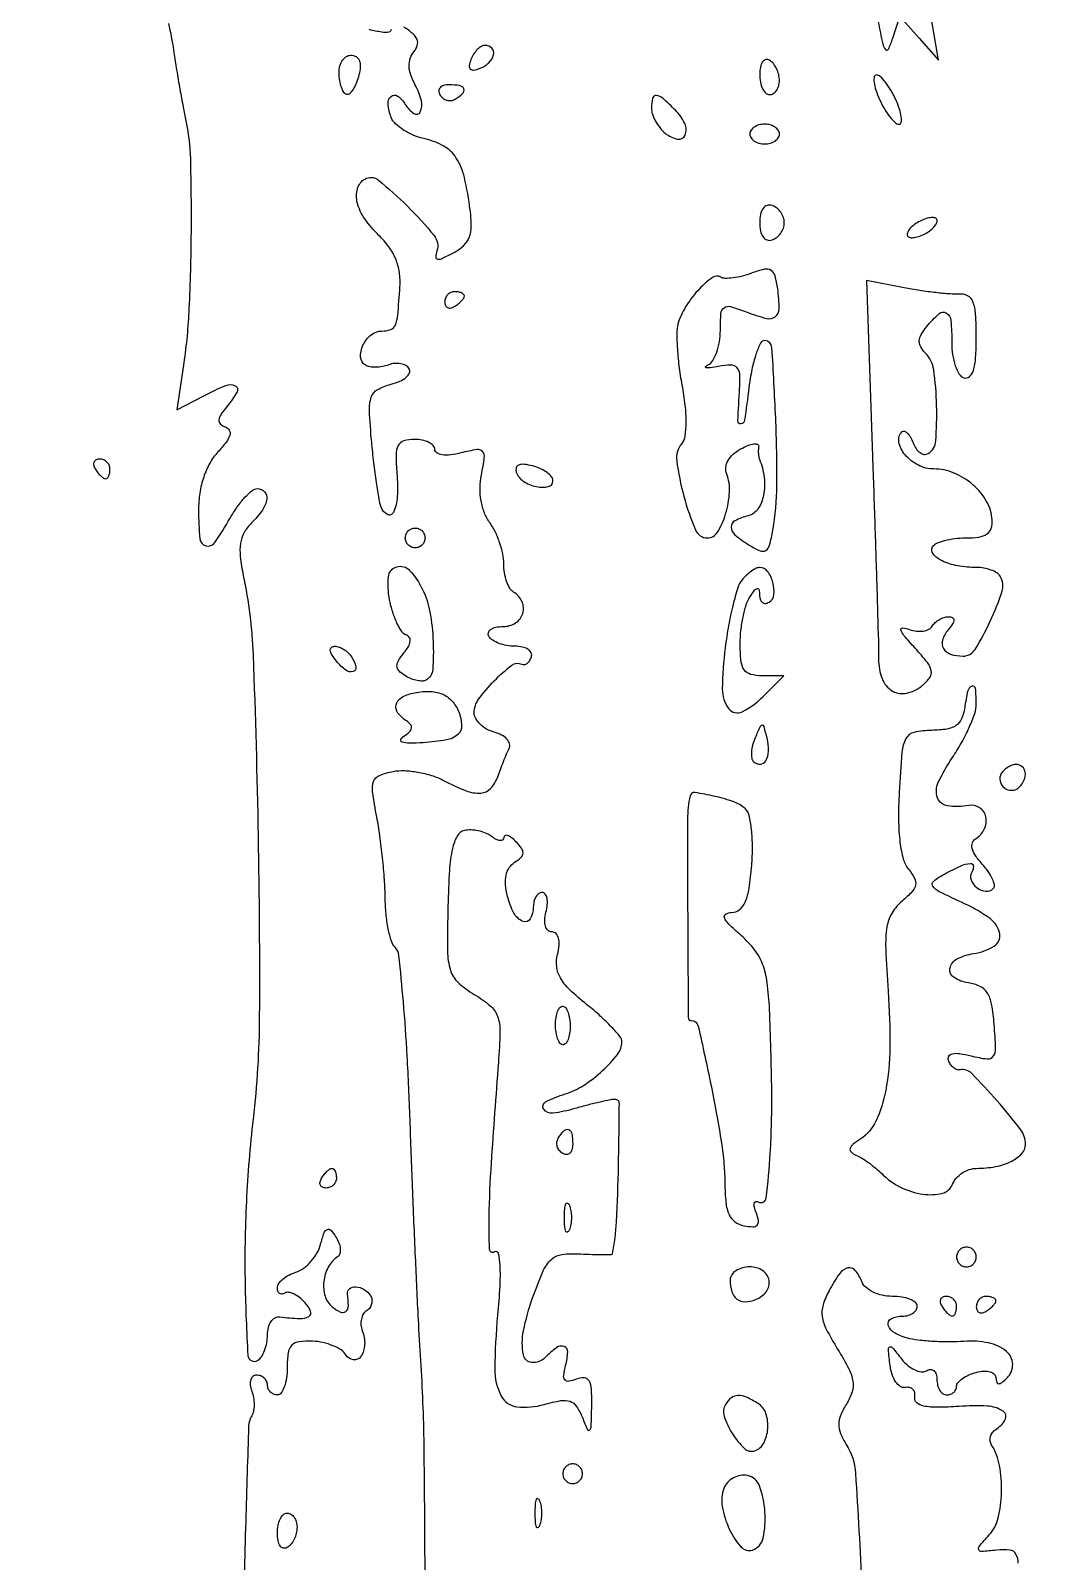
# Model space of a CAD drawing. Extents: x 0 to 4160, y 0 to 3120.
# Drawn here: x 2450.9 to 2554, y 1630.1 to 1785.5 of the extents above; entities that cross this region are included whole.
import ezdxf

# ---------------------------------------------------------------- set-up
doc = ezdxf.new("R2010")
doc.units = 0

msp = doc.modelspace()

# ---------------------------------------------------------------- linework, layer by layer
for points in [[(4159.499279, 606.274193, 0.000001), (4159.667734, 974.478125, 0.000057), (4159.806661, 1380.08378, 0.000034), (4159.883999, 1862.25), (4160, 3120), (3296.563358, 3120), (2433.126717, 3120)], [(757.647081, 3119.740147, 0.000002), (520.492565, 3119.487217, 0.4139)], [(1964.75, 0.149832, 0.000016), (2717.930904, 0.232101, 0.000028), (3351.473438, 0.357111)], [(2464.945809, 1786.231878, -0.020426), (2465.458018, 1783.5, 0.004171), (2465.727679, 1781.749392, 0.002976), (2466.057605, 1779.79375, 0.003004), (2466.39451, 1777.932699, 0.006413), (2466.681838, 1776.5, -0.04611), (2467.161764, 1772.4723, -0.008531), (2467.231893, 1764.99741, -0.009665), (2467.024157, 1757.307995, -0.024644), (2466.491807, 1751.757367), (2465.799784, 1747.014733), (2468.604229, 1748.469697, -0.021209), (2470.754324, 1749.471873, -0.214383), (2471.717764, 1749.444296, -0.435991), (2471.908303, 1748.822886, -0.041362), (2470.892501, 1747.361545, 0.025422), (2470.257904, 1746.507943, 0.12734), (2470.063569, 1745.949946, 0.234427), (2470.220495, 1745.555585, 0.102055), (2470.720484, 1745.263884, -0.186233), (2471.115449, 1744.935922, -0.202241), (2471.1703, 1744.441421, -0.091562), (2470.80543, 1743.72533, -0.024046), (2469.970484, 1742.737944, 0.061004), (2469.14065, 1741.595411, 0.046364), (2468.51798, 1740.176953, 0.043061), (2468.130104, 1738.556333, 0.03723), (2468, 1736.811439, 0.021478), (2468.12446, 1733.915457, 0.319961), (2468.74585, 1733.185508, 0.31361), (2469.651935, 1733.528182, 0.021029), (2471.20349, 1736.006323, -0.02454), (2471.932394, 1737.152563, -0.031892), (2472.713992, 1738.120607, -0.033251), (2473.442693, 1738.815036, -0.175479), (2473.95349, 1739, -0.20166), (2474.707643, 1738.682942, -0.23913), (2474.937569, 1737.953601, -0.112773), (2474.47596, 1736.826296, -0.043064), (2473.377453, 1735.52031, 0.069815), (2472.635429, 1734.536067, 0.087782), (2472.264417, 1733.458096, 0.066758), (2472.233059, 1732.097562, 0.024629), (2472.538534, 1730.198882, -0.042831), (2473.536127, 1722.139865, -0.00486), (2474.047692, 1703.762566, -0.005753), (2474.168889, 1685.406736, -0.027819), (2473.538225, 1675, 0.016968), (2472.850316, 1666.652, 0.016784), (2472.726575, 1658.24612, 0.010257), (2473.011409, 1651.013007, 0.567427), (2474, 1650.5, 0.113247), (2474.383632, 1650.878835, 0.049879), (2474.70625, 1651.519527, 0.045869), (2474.925941, 1652.297768, 0.045897), (2475, 1653.102854, -0.061954), (2475.09292, 1653.849881, -0.088651), (2475.367188, 1654.456951, -0.113242), (2475.774011, 1654.831481, -0.163355), (2476.25, 1654.925354, 0.019388), (2478.270442, 1654.742285, 0.145064), (2479.195744, 1654.965319, 0.381904), (2479.372349, 1655.5045, 0.08344), (2478.789427, 1656.39504, 0.042718), (2478.240673, 1656.895434, 0.055473), (2477.658457, 1657.246907, 0.067068), (2477.130658, 1657.409224, 0.17908), (2476.75, 1657.336023, -0.112203), (2476.464459, 1657.241107, -0.181798), (2476.220313, 1657.306636, -0.157636), (2476.05628, 1657.528702, -0.081054), (2476, 1657.873595, -0.156851), (2476.136176, 1658.297011, -0.062313), (2476.555784, 1658.750332, -0.053515), (2477.168125, 1659.162647, -0.044617), (2477.892029, 1659.465731, 0.082642), (2478.660962, 1659.858492, 0.052015), (2479.406859, 1660.541048, 0.050616), (2480.019288, 1661.390557, 0.064045), (2480.392004, 1662.283119, -0.017173), (2480.753956, 1663.444991, -0.19975), (2481.065028, 1663.792137, -0.334475), (2481.421683, 1663.719945, -0.038575), (2481.947188, 1663.026393, -0.051143), (2482.252678, 1662.423655, -0.069761), (2482.389943, 1661.83103, -0.08841), (2482.34652, 1661.339141, -0.178569), (2482.124272, 1661.026393, 0.119871), (2481.171817, 1659.967725, 0.096096), (2480.713834, 1658.499826, 0.100798), (2480.846828, 1657.027645, 0.147828), (2481.559441, 1655.950668, 0.05913), (2482.410408, 1655.399684, 0.296042), (2482.947687, 1655.464013, 0.222856), (2483.214467, 1656.034466, 0.038895), (2483.118421, 1657.25, -0.272184), (2483.328654, 1657.784264, -0.187555), (2483.967144, 1657.977311, -0.118104), (2484.820815, 1657.70168, -0.117991), (2485.457295, 1657.069098, -0.103611), (2485.60242, 1656.667904, -0.098908), (2485.577909, 1656.235069, -0.096804), (2485.387421, 1655.837438, -0.094647), (2485.059986, 1655.537073, 0.121413), (2484.729647, 1655.200183, 0.081532), (2484.533136, 1654.695379, 0.073834), (2484.496921, 1654.103676, 0.070148), (2484.632287, 1653.515862, -0.100311), (2484.869425, 1652.1044, -0.142098), (2484.476136, 1650.900719, -0.284596), (2483.724152, 1650.566566, -0.223842), (2482.961031, 1651.063054, 0.110346), (2482.474837, 1651.561079, 0.046781), (2481.644174, 1651.997892, 0.043252), (2480.633793, 1652.31507, 0.043523), (2479.586031, 1652.452838, 0.040859), (2478.204209, 1652.400408, 0.172105), (2477.472135, 1652.037275, 0.159761), (2477.101437, 1651.274969, 0.033956), (2477, 1649.783022, -0.034153), (2476.927102, 1648.71704, -0.052146), (2476.70625, 1647.817513, -0.067831), (2476.383665, 1647.198506, -0.243374), (2476, 1647, -0.099038), (2475.618362, 1647.076342, -0.097945), (2475.29375, 1647.29375, -0.097945), (2475.076342, 1647.618362, -0.099038), (2475, 1648, 0.109914), (2474.91511, 1648.381499, 0.099889), (2474.674822, 1648.70625, 0.095054), (2474.315658, 1648.924054, 0.089132), (2473.893011, 1649, 0.169294), (2473.522324, 1648.870787, 0.150421), (2473.290456, 1648.532866, 0.106925), (2473.244169, 1648.018416, 0.06085), (2473.396256, 1647.409758, -0.051348), (2473.581615, 1646.723486, -0.044132), (2473.636161, 1645.97749, -0.046332), (2473.561248, 1645.285365, -0.08852), (2473.356033, 1644.767057, 0.131037), (2473.086001, 1643.871925, 0.000621), (2472.783065, 1634.151613, 0.002826), (2472.514055, 1623.0662, 0.001776)], [(2491.007347, 1627.535947, 0.003029), (2490.906723, 1641.952393, 0.01313), (2490.570669, 1650.5, -0.004042), (2490.330967, 1654.666428, -0.001223), (2490.03371, 1660.994683, -0.001225), (2489.73516, 1668.091546, -0.001333), (2489.480208, 1674.992538, 0.005228), (2489.194271, 1681.382469, 0.007967), (2488.799722, 1686.921647, 0.00361), (2488.357361, 1691.600626, 0.172665), (2487.957462, 1692.442538, -0.122305), (2487.583683, 1693.06328, -0.025329), (2487.268461, 1694.308433, -0.02521), (2487.043434, 1695.829295, -0.021437), (2486.956449, 1697.45, 0.014708), (2486.882048, 1699.301342, 0.00838), (2486.688895, 1701.532947, 0.008363), (2486.418978, 1703.774801, 0.013691), (2486.106785, 1705.662162, -0.012154), (2485.676939, 1708.212106, -0.122069), (2485.784155, 1709.278096, -0.214108), (2486.365402, 1709.883523, -0.048799), (2487.762128, 1710.29486, -0.05869), (2488.895724, 1710.376209, -0.032566), (2490.275505, 1710.222819, -0.032012), (2491.671389, 1709.88148, -0.0443), (2492.861792, 1709.388859, 0.025665), (2495.175784, 1708.328752, 0.111352), (2496.657722, 1708.094938, 0.189779), (2497.664813, 1708.569552, 0.104425), (2498.384012, 1709.75, -0.006201), (2498.65987, 1710.502202, -0.004784), (2498.97866, 1711.315723, -0.004838), (2499.291148, 1712.070098, -0.011529), (2499.541535, 1712.622675, 0.179566), (2499.585395, 1713.092105, 0.119038), (2499.323574, 1713.57234, 0.088018), (2498.781938, 1713.99193, 0.056997), (2498.040892, 1714.279056, -0.062056), (2497.260597, 1714.590473, -0.066255), (2496.599512, 1715.078583, -0.074276), (2496.152476, 1715.661533, -0.127158), (2496, 1716.251393, -0.158761), (2496.445763, 1717.619893, -0.03652), (2498.035889, 1719.49709, -0.033825), (2499.820138, 1721.085424, -0.293669), (2500.829988, 1721.175, 0.169797), (2501.094231, 1721.13603, 0.116543), (2501.373132, 1721.26125, 0.089028), (2501.625294, 1721.537875, 0.06003), (2501.808333, 1721.925, 0.197896), (2501.780128, 1722.333174, 0.135323), (2501.466763, 1722.684219, 0.091255), (2500.891379, 1722.921429, 0.052305), (2500.14235, 1723, -0.045044), (2499.322151, 1723.074041, -0.045465), (2498.531129, 1723.29375, -0.049524), (2497.881348, 1723.616298, -0.114875), (2497.5, 1724, -0.202618), (2497.441401, 1724.378123, -0.181468), (2497.66835, 1724.70625, -0.104212), (2498.195401, 1724.928459, -0.047867), (2498.940983, 1725, 0.143478), (2500.201557, 1725.369334, 0.178602), (2500.932865, 1726.336742, 0.182222), (2500.853084, 1727.531633, 0.148595), (2500, 1728.5, -0.123721), (2499.615875, 1728.895324, -0.047369), (2499.29375, 1729.597381, -0.043214), (2499.073935, 1730.461373, -0.040712), (2499, 1731.367887, 0.051192), (2498.89707, 1732.370586, 0.030679), (2498.582072, 1733.527053, 0.030483), (2498.122243, 1734.651415, 0.045865), (2497.577267, 1735.55887, -0.065739), (2497.032059, 1736.554015, -0.049264), (2496.696626, 1737.759144, -0.046796), (2496.591849, 1739.074417, -0.045685), (2496.7317, 1740.397168, 0.016234), (2497.024815, 1742.166443, 0.224001), (2496.832452, 1742.769008, 0.251632), (2496.262039, 1742.963131, 0.020228), (2494.654434, 1742.628116, -0.030338), (2493.581763, 1742.427103, -0.064272), (2492.73776, 1742.430292, -0.106515), (2492.198456, 1742.623724, -0.259124), (2492, 1742.980948, 0.194024), (2491.843054, 1743.370172, 0.087226), (2491.389994, 1743.700653, 0.067082), (2490.718169, 1743.924959, 0.047104), (2489.923382, 1744, 0.072407), (2488.851399, 1743.843943, 0.20401), (2488.280069, 1743.370845, 0.121517), (2488.056176, 1742.435011, 0.019734), (2488.143686, 1740.553637, -0.034561), (2488.18354, 1738.188507, -0.095299), (2487.785356, 1736.577223, -0.433857), (2487.177011, 1736.375756, -0.184893), (2486.553352, 1737.106872, -0.042242), (2486.334114, 1737.94395, -0.006608), (2486.06441, 1739.631221, -0.00731), (2485.801178, 1741.634195, -0.006315), (2485.582184, 1743.744092, -0.009918), (2485.354897, 1746.941859, -0.093917), (2485.540507, 1748.296566, -0.187905), (2486.179241, 1749.062753, -0.064712), (2487.54546, 1749.600766, 0.041441), (2488.437775, 1749.905149, 0.073722), (2489.094659, 1750.315842, 0.115158), (2489.422529, 1750.760312, 0.244671), (2489.391939, 1751.174847, 0.127986), (2489.052625, 1751.499054, 0.080914), (2488.534836, 1751.686053, 0.071968), (2487.922279, 1751.711432, 0.066128), (2487.308607, 1751.564929, -0.045584), (2486.674821, 1751.385901, -0.042237), (2486.002524, 1751.318601, -0.044981), (2485.391975, 1751.364204, -0.097588), (2484.953432, 1751.528781, -0.24359), (2484.46063, 1752.352113, -0.127188), (2484.694262, 1753.556907, -0.111043), (2485.525202, 1754.61497, -0.172655), (2486.606989, 1755, 0.083296), (2487.518514, 1755.152913, 0.215518), (2487.992147, 1755.600344, 0.076), (2488.233764, 1756.598093, 0.005232), (2488.453034, 1759.5, 0.053004), (2488.393323, 1760.95714, 0.060468), (2488.024389, 1762.30247, 0.059039), (2487.334609, 1763.546168, 0.047031), (2486.324085, 1764.702251, -0.051285), (2484.8795, 1766.383509, -0.090184), (2484.122146, 1768.045988, -0.131007), (2484.140258, 1769.444939, -0.188109), (2484.877693, 1770.42441, -0.320224), (2486.263243, 1770.3325, -0.024117), (2489.221996, 1767.661797, -0.024864), (2491.920703, 1764.697767, -0.258169), (2492.211124, 1763.133371, 0.067443), (2492.096646, 1762.528573, 0.396182), (2492.286843, 1762.303694, 0.139176), (2492.780976, 1762.384569, 0.013148), (2493.889128, 1762.940663, 0.063435), (2494.906804, 1763.664272, 0.113668), (2495.482715, 1764.506739, 0.093119), (2495.69707, 1765.636109, 0.032834), (2495.591587, 1767.287768, 0.023718), (2494.999704, 1770.599624, 0.085872), (2494.177698, 1772.56795, 0.122506), (2492.919842, 1773.763657, 0.075159), (2491, 1774.5, -0.044339), (2489.871251, 1774.855138, -0.044132), (2488.820921, 1775.404157, -0.047818), (2487.994337, 1776.052883, -0.111307), (2487.560001, 1776.704235, -0.06724), (2487.245549, 1778.034463, -0.238346), (2487.553382, 1778.827868, -0.35926), (2488.219907, 1778.856496, -0.092852), (2489, 1778, 0.103467), (2489.872809, 1777.081277, 0.453462), (2490.510565, 1777.24184, 0.183394), (2490.63603, 1778.378417, 0.059717), (2490.011626, 1779.978276, -0.03907), (2489.558205, 1781.012172, -0.074178), (2489.389508, 1781.903203, -0.091274), (2489.500757, 1782.675782, -0.092177), (2489.879765, 1783.355126, 0.10248), (2490.219015, 1783.993493, 0.170483), (2490.186799, 1784.595223, 0.118219), (2489.748152, 1785.201217, 0.03768), (2488.844516, 1785.865028, 0.016806)], [(2487.565166, 1785.602363, -0.312233), (2487.322598, 1785.349796, -0.091933), (2486.61393, 1785.33778, -0.017142), (2485.333789, 1785.598177, -0.017984)], [(2551.254447, 1629.908567, 0.134921), (2551.024982, 1630.846106, 0.248592), (2550.405758, 1631.247596, 0.049991), (2549.047747, 1631.231336, -0.009782), (2547.552279, 1631.092897, -0.308746), (2547.248657, 1631.269239, -0.294211), (2547.293963, 1631.625251, -0.009178), (2548.305457, 1632.785032, 0.124739), (2549.217106, 1634.505087, 0.052863), (2549.567224, 1637.111214, 0.052202), (2549.359594, 1639.823818, 0.093489), (2548.560062, 1641.902817, -0.10513), (2548.411715, 1642.316804, -0.099181), (2548.440019, 1642.76461, -0.096399), (2548.640849, 1643.177151, -0.093263), (2548.983688, 1643.489919, 0.132544), (2549.940071, 1644.509, 0.393793), (2549.715068, 1645.354229, 0.128325), (2548.10536, 1645.86115, 0.029938), (2545.25, 1645.832511, -0.013791), (2543.024175, 1645.738285, -0.054017), (2541.656719, 1645.866104, -0.122679), (2540.943485, 1646.206482, -0.276431), (2540.75, 1646.75, 0.097931), (2540.750986, 1647.207503, 0.146102), (2540.566349, 1647.559375, 0.148605), (2540.221887, 1647.748612, 0.102463), (2539.773741, 1647.75, -0.200502), (2539.282712, 1647.8468, -0.096146), (2538.818648, 1648.307812, -0.071419), (2538.45052, 1649.061417, -0.04782), (2538.244343, 1650, -0.005297), (2538.066457, 1651.609547, -0.29828), (2538.199231, 1651.864409, -0.361249), (2538.456506, 1651.816912, -0.006471), (2539.404067, 1650.649862, 0.050353), (2540.042667, 1649.990826, 0.065208), (2540.750509, 1649.536829, 0.08006), (2541.416426, 1649.345138, 0.170133), (2541.933465, 1649.458879, -0.127325), (2542.338839, 1649.584403, -0.189169), (2542.686705, 1649.466446, -0.147105), (2542.921198, 1649.106844, -0.071554), (2543, 1648.559017, 0.062283), (2543.074545, 1647.962904, 0.080552), (2543.29375, 1647.457961, 0.097988), (2543.618621, 1647.120018, 0.153634), (2544, 1647, 0.087079), (2544.381835, 1647.067007, 0.094306), (2544.70625, 1647.25949, 0.100175), (2544.923249, 1647.546387, 0.11244), (2545, 1647.883369, -0.181596), (2545.141258, 1648.259476, -0.059916), (2545.5875, 1648.660882, -0.050447), (2546.234516, 1649.024544, -0.038887), (2547, 1649.289749, -0.049924), (2547.770643, 1649.410965, -0.08522), (2548.416257, 1649.337187, -0.124467), (2548.840657, 1649.087685, -0.200541), (2549, 1648.70638, 0.080186), (2549.069731, 1648.274365, 0.335548), (2549.273156, 1648.134221, 0.161978), (2549.612822, 1648.26417, 0.024713), (2550.157618, 1648.757618, 0.206735), (2550.694239, 1650.110278, 0.214214), (2550.067252, 1651.401296, 0.124633), (2548.243202, 1652.279386, 0.068918), (2545.760462, 1652.436121, -0.017525), (2544.34745, 1652.380239, -0.013295), (2542.796823, 1652.414525, -0.013489), (2541.342006, 1652.524825, -0.030299), (2540.25, 1652.704671, -0.063939), (2538.746217, 1653.256172, -0.19641), (2538.05803, 1654.067112, -0.374672), (2538.340455, 1654.732973, -0.113656), (2539.5, 1655, 0.064853), (2540.073457, 1655.074694, 0.082425), (2540.559375, 1655.29375, 0.098894), (2540.884432, 1655.618646, 0.148195), (2541, 1656, 0.228458), (2540.815358, 1656.383013, 0.074175), (2540.256406, 1656.70625, 0.056489), (2539.438017, 1656.926911, 0.037645), (2538.468615, 1657, -0.055002), (2537.457712, 1657.111542, -0.057561), (2536.511741, 1657.440625, -0.06413), (2535.767801, 1657.925762, -0.125259), (2535.361626, 1658.5, 0.078642), (2534.700722, 1659.645328, 0.298925), (2533.951792, 1659.884838, 0.172935), (2533.091241, 1659.278374, 0.030764), (2532.04057, 1657.575805, 0.047794), (2531.434612, 1656.125962, 0.112165), (2531.34486, 1654.962182, 0.083342), (2531.764363, 1653.66477, 0.018639), (2532.916797, 1651.634625, -0.017956), (2534.050162, 1649.644406, -0.08114), (2534.469094, 1648.379533, -0.118909), (2534.383773, 1647.298974, -0.060761), (2533.80466, 1646.058819, 0.038818), (2533.206386, 1644.911463, 0.100656), (2533.019799, 1644.002283, 0.101052), (2533.203454, 1643.094621, 0.039316), (2533.79736, 1641.95287, -0.124065), (2534.730394, 1639.053885, -0.004491), (2535.38019, 1627.363853, -0.005662)]]:
    msp.add_lwpolyline(points, format="xyb")
for points in [[(2536.73768, 1792.10489, 0.05905), (2536.605607, 1791.152628, 0.017675), (2536.628349, 1789.685066, 0.017454), (2536.770949, 1788.026092, 0.018074), (2537.02795, 1786.400451, 0.00532), (2537.493161, 1784.14692, 0.127765), (2537.781721, 1783.576549, 0.545139), (2538.081242, 1783.621797, 0.027928), (2538.505045, 1784.724867), (2539.220118, 1786.949734), (2541.183457, 1784.724867), (2543.146797, 1782.5), (2542.573398, 1785.875, -0.00341), (2542.353832, 1787.222967, -0.004215), (2542.168436, 1788.481841, -0.003482), (2542.029093, 1789.540845, -0.030976), (2542, 1790.00999, 0.174763), (2541.860462, 1790.397017, 0.026824), (2541.296386, 1791.007759, 0.027251), (2540.521958, 1791.682852, 0.020615), (2539.604717, 1792.33943, 0.012626), (2538.139734, 1793.247301, 0.153991), (2537.504111, 1793.392083, 0.273021), (2537.088612, 1793.098782, 0.041847)], [(2484.289749, 1781, -0.029477), (2484.040431, 1780.234126, -0.041124), (2483.723394, 1779.5875, -0.047197), (2483.389364, 1779.131652, -0.214213), (2483.096173, 1779, -0.241453), (2482.82785, 1779.137597, -0.058442), (2482.578332, 1779.5875, -0.047102), (2482.381553, 1780.233954, -0.031552), (2482.274953, 1781, -0.065622), (2482.317718, 1781.764635, -0.088008), (2482.563421, 1782.4125, -0.10783), (2482.968053, 1782.844339, -0.151923), (2483.468529, 1783, -0.133973), (2483.992147, 1782.857134, -0.163549), (2484.322899, 1782.47531, -0.113742), (2484.426189, 1781.847677, -0.048132)], [(2495.657916, 1782.550928, 0.051615), (2495.492937, 1781.938818, 0.240886), (2495.601855, 1781.601855, 0.240886), (2495.938818, 1781.492937, 0.051615), (2496.550928, 1781.657916, 0.095829), (2497.485745, 1782.240725, 0.148358), (2497.961217, 1783.056571, 0.253867), (2497.78457, 1783.709745, 0.205169), (2497.106989, 1784, 0.135188), (2496.72444, 1783.894643, 0.062056), (2496.312957, 1783.574335, 0.054875), (2495.93687, 1783.105207, 0.049969)], [(2525, 1781.059017, 0.0466), (2525.073608, 1780.270941, 0.066561), (2525.29375, 1779.604836, 0.086673), (2525.618015, 1779.155423, 0.195654), (2526, 1779, 0.142666), (2526.38134, 1779.111069, 0.09965), (2526.70625, 1779.423289, 0.08433), (2526.925146, 1779.890182, 0.067639), (2527, 1780.440983, 0.061875), (2526.925833, 1781.038022, 0.051278), (2526.70625, 1781.640225, 0.053305), (2526.382836, 1782.157656, 0.08825), (2526, 1782.5, 0.202618), (2525.621877, 1782.558599, 0.181468), (2525.29375, 1782.33165, 0.104212), (2525.071541, 1781.804599, 0.047867)], [(2537.181954, 1778.5, 0.025275), (2537.677986, 1777.542697, 0.03391), (2538.226727, 1776.734375, 0.036034), (2538.751377, 1776.155421, 0.192976), (2539.139076, 1776, 0.360423), (2539.365996, 1776.187996, 0.07886), (2539.382218, 1776.734375, 0.049231), (2539.196705, 1777.540849, 0.025767), (2538.818046, 1778.5, 0.025275), (2538.322014, 1779.457303, 0.03391), (2537.773273, 1780.265625, 0.036034), (2537.248623, 1780.844579, 0.192976), (2536.860924, 1781, 0.360423), (2536.634004, 1780.812004, 0.07886), (2536.617782, 1780.265625, 0.049231), (2536.803295, 1779.459151, 0.025767)], [(2492.510081, 1778.983688, 0.090427), (2492.820631, 1778.639411, 0.095498), (2493.22714, 1778.434921, 0.099685), (2493.665803, 1778.401101, 0.108373), (2494.069098, 1778.542705, 0.050477), (2494.838655, 1779.13314, 0.315493), (2494.933879, 1779.592818, 0.25701), (2494.519563, 1779.914842, 0.039415), (2493.440983, 1780, 0.067432), (2492.890269, 1779.925389, 0.140899), (2492.524436, 1779.701458, 0.190788), (2492.397824, 1779.36964, 0.136093)], [(2514, 1777.622445, 0.082619), (2514.101921, 1777.009843, 0.044004), (2514.414473, 1776.305564, 0.042243), (2514.871077, 1775.62371, 0.050937), (2515.410972, 1775.073886, 0.122503), (2516.635928, 1774.483777, 0.354665), (2517.415147, 1774.885994, 0.217685), (2517.396268, 1776.062645, 0.085375), (2516.437763, 1777.41938, 0.015156), (2515.145583, 1778.635509, 0.161808), (2514.491493, 1778.915099, 0.373853), (2514.113649, 1778.638203, 0.055769)], [(2524, 1775, 0.148195), (2524.115568, 1774.618646, 0.098894), (2524.440625, 1774.29375, 0.082425), (2524.926543, 1774.074694, 0.064853), (2525.5, 1774, 0.064853), (2526.073457, 1774.074694, 0.082425), (2526.559375, 1774.29375, 0.098894), (2526.884432, 1774.618646, 0.148195), (2527, 1775, 0.148195), (2526.884432, 1775.381354, 0.098894), (2526.559375, 1775.70625, 0.082425), (2526.073457, 1775.925306, 0.064853), (2525.5, 1776, 0.064853), (2524.926543, 1775.925306, 0.082425), (2524.440625, 1775.70625, 0.098894), (2524.115568, 1775.381354, 0.148195)], [(2525, 1766, 0.049736), (2525.084641, 1765.151204, 0.105759), (2525.346154, 1764.548718, 0.158614), (2525.750923, 1764.249896, 0.162171), (2526.25, 1764.25, 0.087886), (2526.727751, 1764.509184, 0.06965), (2527.132812, 1764.935937, 0.06941), (2527.406312, 1765.459169, 0.085974), (2527.5, 1766, 0.085974), (2527.406312, 1766.540831, 0.06941), (2527.132812, 1767.064063, 0.06965), (2526.727751, 1767.490816, 0.087886), (2526.25, 1767.75, 0.162171), (2525.750923, 1767.750104, 0.158614), (2525.346154, 1767.451282, 0.105759), (2525.084641, 1766.848796, 0.049736)], [(2541, 1766, 0.039081), (2540.48371, 1765.622222, 0.066537), (2540.128406, 1765.223677, 0.099385), (2539.979479, 1764.868563, 0.251186), (2540.057921, 1764.608746, 0.187837), (2540.351673, 1764.479655, 0.06045), (2540.834656, 1764.517427, 0.050517), (2541.411244, 1764.695628, 0.038238), (2542, 1765, 0.039081), (2542.51629, 1765.377778, 0.066537), (2542.871594, 1765.776323, 0.099385), (2543.020521, 1766.131437, 0.251186), (2542.942079, 1766.391254, 0.187837), (2542.648327, 1766.520345, 0.06045), (2542.165344, 1766.482573, 0.050517), (2541.588756, 1766.304372, 0.038238)], [(2524.157647, 1760.872106, -0.026462), (2523.204137, 1760.571959, -0.031296), (2522.275997, 1760.393959, -0.03281), (2521.490756, 1760.345755, -0.138192), (2521.041293, 1760.474479, 0.303395), (2520.195506, 1760.444388, 0.047585), (2518.875661, 1759.287262, 0.046111), (2517.593214, 1757.647548, 0.058464), (2516.749108, 1755.921272, 0.081408), (2516.588545, 1755.015981, 0.016767), (2516.621807, 1753.390008, 0.017222), (2516.790896, 1751.482768, 0.015458), (2517.094953, 1749.521138, -0.018024), (2517.401616, 1747.473326, -0.029077), (2517.497574, 1745.713262, -0.032922), (2517.401697, 1744.335808, -0.140262), (2517.07317, 1743.588164, 0.209279), (2516.566497, 1741.826955, 0.03344), (2517.292887, 1738.231362, 0.032031), (2518.463455, 1734.816513, 0.302917), (2519.68754, 1734, 0.262497), (2520.711134, 1734.57715, 0.062759), (2521.535032, 1736.428946, 0.059074), (2521.929551, 1738.656968, 0.10631), (2521.645085, 1740.48251, -0.121484), (2521.560979, 1741.153892, -0.097226), (2521.784707, 1741.849922, -0.083053), (2522.299, 1742.498313, -0.060851), (2523.051513, 1743.027569, -0.026987), (2523.801637, 1743.378367, -0.060231), (2524.408815, 1743.541944, -0.127055), (2524.776107, 1743.50141, -0.357668), (2524.895853, 1743.292823, 0.030227), (2524.859862, 1742.952609, 0.024587), (2524.861403, 1742.586017, 0.025249), (2524.896678, 1742.247575, 0.057359), (2524.964912, 1742, -0.064876), (2525.450042, 1740.130966, -0.079434), (2525.388498, 1738.329375, -0.099117), (2524.818777, 1736.944449, -0.183819), (2523.842807, 1736.248642, 0.051842), (2522.47708, 1735.735561, 0.292069), (2522.095237, 1735.097834, 0.216858), (2522.476824, 1734.319695, 0.032392), (2523.928492, 1733.27673, 0.034866), (2525.030449, 1732.69102, 0.250055), (2525.611647, 1732.732484, 0.191223), (2525.99979, 1733.263013, 0.020364), (2526.329258, 1734.786184, 0.041097), (2526.740281, 1739.33303, 0.012771), (2526.619881, 1746.198125, 0.004907), (2526.243387, 1753.309799, 0.38902), (2525.5, 1754.025006, 0.294901), (2525.076892, 1753.765902, 0.031071), (2524.619587, 1752.639487, 0.030553), (2524.206711, 1751.102578, 0.019455), (2523.907104, 1749.27454, -0.004683), (2523.461395, 1745.940889, -0.343253), (2523.089762, 1745.58253, -0.459173), (2522.779993, 1745.874015, -0.004907), (2522.961432, 1749.174005, 0.028092), (2522.973895, 1750.628002, 0.180977), (2522.688935, 1751.291468, 0.211611), (2522.068523, 1751.546471, 0.039644), (2520.817395, 1751.412916, -0.012113), (2519.987452, 1751.277818, -0.07145), (2519.547922, 1751.280243, -0.599433), (2519.507886, 1751.392489, -0.097689), (2519.75, 1751.572245, 0.144883), (2520.230187, 1752.003403, 0.051825), (2520.632812, 1752.841556, 0.046057), (2520.907669, 1753.908114, 0.040063), (2521, 1755.058582, -0.019076), (2521.066291, 1756.795544, -0.221854), (2521.391382, 1757.372753, -0.229624), (2522.035011, 1757.483109, -0.020429), (2523.638688, 1756.947271, 0.025381), (2525.679674, 1756.287698, 0.227369), (2526.579885, 1756.456458, 0.243239), (2526.975029, 1757.251739, 0.028779), (2526.825244, 1759.282623, 0.032443), (2526.561416, 1760.611228, 0.195575), (2526.145746, 1761.16125, 0.194251), (2525.462285, 1761.267089, 0.031958)], [(2536.457003, 1742.310792, -0.000521), (2536.695044, 1735.285031, -0.000697), (2536.895476, 1728.910753, -0.000482), (2537.051013, 1723.56306, -0.007281), (2537.076201, 1721.704536, 0.090048), (2537.43582, 1719.712465, 0.170301), (2538.469022, 1718.474738, 0.193514), (2539.941602, 1718.243815, 0.117022), (2541.546046, 1719.038215, 0.06497), (2542.276934, 1719.825426, 0.207419), (2542.422803, 1720.511421, 0.119068), (2542.035977, 1721.340526, 0.016145), (2540.783311, 1722.81022, -0.00826), (2539.65322, 1724.094522, -0.104115), (2539.346826, 1724.658572, -0.533968), (2539.515681, 1724.86284, -0.060985), (2540.217975, 1724.703803, 0.057025), (2540.918939, 1724.539241, 0.065797), (2541.604913, 1724.549352, 0.076328), (2542.172761, 1724.724078, 0.142543), (2542.526992, 1725.043674, -0.070675), (2542.831845, 1725.409534, -0.052771), (2543.256797, 1725.719079, -0.053348), (2543.730899, 1725.929386, -0.077886), (2544.181462, 1726, -0.114277), (2544.572178, 1725.909519, -0.296551), (2544.713855, 1725.672674, -0.137229), (2544.584757, 1725.269998, -0.027438), (2544.131121, 1724.657991, 0.09521), (2543.571152, 1723.639947, 0.211341), (2543.660764, 1722.777411, 0.188496), (2544.383137, 1722.195521, 0.076519), (2545.653247, 1722, 0.259273), (2546.873458, 1722.678337, 0.02991), (2548.421545, 1725.537555, 0.030737), (2549.618568, 1728.57867, 0.220238), (2549.434344, 1730.106234, 0.117137), (2549.09036, 1730.449264, 0.049009), (2548.498088, 1730.737456, 0.044899), (2547.774944, 1730.933847, 0.04389), (2547.02277, 1731, -0.04357), (2545.104621, 1731.167466, -0.066834), (2543.51726, 1731.671812, -0.10909), (2542.616945, 1732.368287, -0.322706), (2542.564761, 1733.104785, -0.151888), (2542.962144, 1733.45034, -0.03845), (2543.779316, 1733.737031, -0.035646), (2544.808328, 1733.934173, -0.029516), (2545.922481, 1734, 0.033783), (2547.269047, 1734.091085, 0.115657), (2548.083044, 1734.402477, 0.167258), (2548.505569, 1734.965627, 0.093866), (2548.613464, 1735.823915, 0.11535), (2548.049153, 1737.702517, 0.083216), (2546.655492, 1739.399573, 0.080939), (2544.741413, 1740.588094, 0.098856), (2542.678417, 1741, -0.11853), (2541.114638, 1741.375993, -0.098639), (2539.769415, 1742.438604, -0.125867), (2539.137347, 1743.729977, -0.252722), (2539.452923, 1744.786256, -0.284466), (2539.693825, 1744.842943, -0.117084), (2539.990618, 1744.658399, -0.068431), (2540.30444, 1744.241057, -0.035438), (2540.581246, 1743.648872, 0.058024), (2540.887837, 1743.063294, 0.088757), (2541.287969, 1742.654993, 0.118962), (2541.714419, 1742.483851, 0.176398), (2542.104785, 1742.564761, 0.23994), (2542.882809, 1743.844509, 0.025257), (2542.972206, 1747.45356, 0.027717), (2542.677558, 1751.076104, 0.163642), (2541.842382, 1752.757618, -0.067324), (2541.355649, 1753.39662, -0.141388), (2541.211207, 1753.99833, -0.120388), (2541.402157, 1754.650234, -0.042065), (2541.964826, 1755.457618, -0.036472), (2543.222892, 1756.766417, -0.336928), (2543.958278, 1756.827065, -0.233495), (2544.418158, 1756.067376, -0.0222), (2544.510165, 1753.834457, 0.037026), (2544.59828, 1752.592111, 0.047105), (2544.870174, 1751.476067, 0.054751), (2545.270215, 1750.631808, 0.175867), (2545.75, 1750.251124, 0.272812), (2546.305208, 1750.369522, 0.133876), (2546.703983, 1751.002951, 0.058412), (2546.935406, 1752.281951, 0.015579), (2547, 1754.354518, 0.014176), (2546.932402, 1756.738377, 0.080499), (2546.659548, 1757.973917, 0.178715), (2546.118667, 1758.576249, 0.138517), (2545.25, 1758.761511, -0.034443), (2544.326573, 1758.764925, -0.009643), (2542.888263, 1758.897395, -0.009679), (2541.263143, 1759.110662, -0.010044), (2539.667491, 1759.384451), (2535.834982, 1760.121584)], [(2493, 1757.940983, 0.108972), (2493.078288, 1757.586039, 0.182303), (2493.29375, 1757.3746, 0.161196), (2493.6179, 1757.343488, 0.082592), (2494, 1757.5, 0.029505), (2494.382774, 1757.768994, 0.035638), (2494.70625, 1758.066025, 0.038439), (2494.934461, 1758.34829, 0.151918), (2495, 1758.559017, 0.210953), (2494.92554, 1758.727648, 0.081139), (2494.70625, 1758.870461, 0.061769), (2494.382849, 1758.967655, 0.042167), (2494, 1759, 0.105053), (2493.618444, 1758.918938, 0.099167), (2493.29375, 1758.688914, 0.09642), (2493.076123, 1758.345238, 0.093332)], [(2457.5, 1741, 0.029505), (2457.768994, 1740.617226, 0.035638), (2458.066025, 1740.29375, 0.038439), (2458.34829, 1740.065539, 0.151918), (2458.559017, 1740, 0.210953), (2458.727648, 1740.07446, 0.081139), (2458.870461, 1740.29375, 0.061769), (2458.967655, 1740.617151, 0.042167), (2459, 1741, 0.105053), (2458.918938, 1741.381556, 0.099167), (2458.688914, 1741.70625, 0.09642), (2458.345238, 1741.923877, 0.093332), (2457.940983, 1742, 0.108972), (2457.586039, 1741.921712, 0.182303), (2457.3746, 1741.70625, 0.161196), (2457.343488, 1741.3821, 0.082592)], [(2500.275762, 1740.671314, 0.171046), (2500.975525, 1739.77006, 0.086342), (2502.317458, 1739.203455, 0.115545), (2503.523126, 1739.206837, 0.347539), (2504, 1739.810044, 0.175378), (2503.853284, 1740.215464, 0.062081), (2503.395726, 1740.64373, 0.052256), (2502.73015, 1741.028288, 0.040955), (2501.942895, 1741.304682, 0.035213), (2501.085256, 1741.465519, 0.120087), (2500.525585, 1741.395737, 0.234539), (2500.267916, 1741.117465, 0.153083)], [(2491, 1734, -0.099038), (2490.923658, 1733.618362, -0.097945), (2490.70625, 1733.29375, -0.097945), (2490.381638, 1733.076342, -0.099038), (2490, 1733, -0.099038), (2489.618362, 1733.076342, -0.097945), (2489.29375, 1733.29375, -0.097945), (2489.076342, 1733.618362, -0.099038), (2489, 1734, -0.099038), (2489.076342, 1734.381638, -0.097945), (2489.29375, 1734.70625, -0.097945), (2489.618362, 1734.923658, -0.099038), (2490, 1735, -0.099038), (2490.381638, 1734.923658, -0.097945), (2490.70625, 1734.70625, -0.097945), (2490.923658, 1734.381638, -0.099038)], [(2490.756826, 1728.75, -0.069051), (2491.494635, 1726.485464, -0.033979), (2491.825313, 1723.467937, -0.028852), (2491.778799, 1720.643855, -0.240234), (2491.134877, 1719.583359, -0.133468), (2490.756, 1719.471036, -0.053148), (2490.211343, 1719.516542, -0.047616), (2489.601613, 1719.694987, -0.043453), (2489.016556, 1719.989768, -0.055739), (2488.375392, 1720.492471, -0.183497), (2488.154372, 1720.972442, -0.154791), (2488.290813, 1721.533486, -0.036772), (2488.85604, 1722.326539, 0.039378), (2489.313401, 1722.975366, 0.105818), (2489.492467, 1723.507778, 0.179127), (2489.396237, 1723.899479, 0.163176), (2489.064383, 1724.152754, -0.168561), (2488.629135, 1724.492218, -0.035149), (2488.154403, 1725.352684, -0.033223), (2487.720337, 1726.480264, -0.026093), (2487.397645, 1727.75, -0.073702), (2487.283466, 1730.051893, -0.304927), (2488.125042, 1731.072573, -0.289185), (2489.438788, 1730.703784, -0.070433)], [(2523.218819, 1729.75, 0.095266), (2522.779414, 1728.940626, 0.015514), (2522.289561, 1727.213638, 0.016613), (2521.838146, 1725.117703, 0.013953), (2521.496255, 1722.870894, 0.026542), (2521.201228, 1718.665099, 0.169335), (2521.861028, 1716.66421, 0.361353), (2523.223516, 1716.354837, 0.078956), (2525.323089, 1717.878644), (2527.444444, 1720), (2525.222222, 1720, -0.065222), (2524.075799, 1720.150182, -0.180357), (2523.422655, 1720.613902, -0.125632), (2523.094786, 1721.521754, -0.025337), (2523.015313, 1723.25, -0.026112), (2523.09249, 1724.604321, -0.023822), (2523.310881, 1725.985937, -0.024558), (2523.625766, 1727.2013, -0.067883), (2524, 1728, -0.016439), (2524.477402, 1728.688013, -0.187072), (2524.752317, 1728.860925, -0.415341), (2524.929693, 1728.740679, -0.044036), (2524.984687, 1728.190983, 0.078225), (2525.061991, 1727.734708, 0.153809), (2525.276423, 1727.440108, 0.183187), (2525.591205, 1727.351624, 0.116838), (2525.956326, 1727.473008, 0.230518), (2526.435271, 1728.23002, 0.093187), (2526.341471, 1729.480758, 0.094093), (2525.801574, 1730.603228, 0.23806), (2525.015456, 1731, 0.114586), (2524.648943, 1730.914888, 0.037896), (2524.169835, 1730.632812, 0.035423), (2523.668317, 1730.228348, 0.033505)], [(2483.541119, 1721.933469, -0.076926), (2483.97211, 1720.914147, -0.400869), (2483.698517, 1720.431883, -0.241841), (2482.961207, 1720.567819, -0.055352), (2482.020056, 1721.475834, -0.030483), (2481.548584, 1722.120064, -0.110288), (2481.374856, 1722.594311, -0.256649), (2481.485592, 1722.878966, -0.176123), (2481.818538, 1723, -0.085443), (2482.274058, 1722.921585, -0.053409), (2482.76321, 1722.686706, -0.051744), (2483.210125, 1722.341444, -0.0641)], [(2545.819551, 1716.75, -0.067443), (2545.507001, 1715.645466, -0.14027), (2544.94265, 1714.96052, -0.112871), (2544.008856, 1714.589586, -0.035411), (2542.5, 1714.464767, 0.049586), (2540.677096, 1714.261896, 0.222094), (2539.842034, 1713.630999, 0.101858), (2539.441247, 1712.25624, 0.006901), (2539.167447, 1708.166701, 0.015038), (2539.102682, 1705.348401, 0.028973), (2539.249354, 1703.096037, 0.036129), (2539.586495, 1701.390749, 0.10673), (2540.135014, 1700.337318, -0.051955), (2540.731711, 1699.444027, -0.174386), (2540.828244, 1698.757984, -0.139579), (2540.468304, 1698.071429, -0.029282), (2539.467567, 1697.135384, 0.084738), (2538.438345, 1695.933745, 0.096403), (2537.923589, 1694.510234, 0.048966), (2537.798248, 1692.310318, 0.00781), (2538.042305, 1688, -0.02023), (2538.224244, 1682.267325, -0.0444), (2537.797547, 1677.90352, -0.06154), (2536.803273, 1674.790377, -0.14429), (2535.210633, 1672.969619, 0.02736), (2534.441669, 1672.420376, 0.158449), (2534.171128, 1672.008851, 0.285627), (2534.274027, 1671.662966, 0.08229), (2534.767857, 1671.352674, -0.039047), (2535.350263, 1671.053276, -0.017757), (2536.063176, 1670.577587, -0.017458), (2536.783048, 1670.020244, -0.022919), (2537.397058, 1669.460085, 0.081934), (2539.30784, 1668.090485, 0.078007), (2541.58975, 1667.377865, 0.09776), (2543.554158, 1667.472038, 0.245137), (2544.597671, 1668.393931, -0.088763), (2544.968616, 1669.007921, -0.066542), (2545.564984, 1669.528217, -0.065622), (2546.286736, 1669.879925, -0.08077), (2547.025201, 1670, 0.046071), (2548.942845, 1670.17707, 0.067531), (2550.549341, 1670.707682, 0.088701), (2551.625653, 1671.493769, 0.19311), (2552, 1672.42688, 0.164113), (2551.49253, 1673.931337, 0.017135), (2549.103099, 1676.856587, 0.014528), (2546.513789, 1679.645846, 0.250401), (2545.364478, 1680.004886, -0.132561), (2545.025197, 1680.030606, -0.085851), (2544.679722, 1680.224091, -0.075358), (2544.380614, 1680.552623, -0.066691), (2544.177128, 1680.968616, -0.215208), (2544.220553, 1681.39204, -0.216027), (2544.566673, 1681.638686, -0.087004), (2545.307248, 1681.653532, -0.023098), (2546.469971, 1681.418181, 0.028527), (2548.101858, 1681.106255, 0.274224), (2548.726238, 1681.372791, 0.169419), (2548.967143, 1682.161639, 0.010644), (2548.817843, 1684.624564, 0.022917), (2548.555746, 1686.666513, 0.096529), (2548.115733, 1687.814748, 0.143525), (2547.377998, 1688.471363, 0.075486), (2546.192368, 1688.827103, -0.106567), (2544.736099, 1689.363875, -0.306109), (2544.326563, 1690.303004, -0.233348), (2545.046293, 1691.266905, -0.081226), (2546.743777, 1691.808471, 0.097755), (2548.807698, 1692.542333, 0.314344), (2549.377355, 1693.800498, 0.191999), (2548.399934, 1695.347952, 0.049594), (2545.802668, 1696.866089, -0.006435), (2543.233205, 1698.084284, -0.131332), (2542.590642, 1698.644178, -0.393531), (2542.672449, 1699.161072, -0.043177), (2543.773099, 1699.878566, -0.01559), (2545.4492, 1700.709448, -0.090334), (2546.402404, 1700.951688, -0.420648), (2546.702131, 1700.684712, -0.151223), (2546.542705, 1700.069098, 0.234272), (2546.468338, 1699.274604, 0.138272), (2547.051333, 1698.494377, 0.136231), (2547.962962, 1698.126572, 0.228372), (2548.727067, 1698.393734, 0.249184), (2548.837083, 1698.753231, 0.058441), (2548.639665, 1699.373388, 0.04681), (2548.213164, 1700.120895, 0.030889), (2547.595393, 1700.894592, -0.033271), (2546.907968, 1701.763975, -0.08785), (2546.580331, 1702.483529, -0.147338), (2546.603125, 1703.045436, -0.172715), (2546.934857, 1703.45974, 0.142788), (2547.813913, 1704.435, 0.163927), (2547.969564, 1705.674314, 0.197424), (2547.350942, 1706.598523, 0.190805), (2546.25, 1706.837817, -0.072968), (2544.069571, 1706.799924, -0.283223), (2543.064189, 1707.61342, -0.196249), (2543.141521, 1709.188523, -0.039922), (2544.549448, 1711.668003, 0.021536), (2545.487417, 1713.187055, 0.022258), (2546.28015, 1714.764844, 0.022659), (2546.841119, 1716.186748, 0.082804), (2547, 1717.139547, 0.026059), (2546.91856, 1718.701071, 0.47854), (2546.554596, 1718.936378, 0.263605), (2546.135164, 1718.473845, 0.020004)], [(2494.425926, 1716.332439, -0.080274), (2494.720104, 1714.926067, -0.229633), (2494.33652, 1714.0324, -0.137607), (2493.188332, 1713.491271, -0.024972), (2490.826024, 1713.213646, -0.013179), (2489.389407, 1713.155148, -0.08423), (2488.67176, 1713.266344, -0.441333), (2488.559158, 1713.520014, -0.146534), (2488.856763, 1713.870146, 0.044975), (2489.41805, 1714.310464, 0.16579), (2489.626131, 1714.703305, 0.217165), (2489.524315, 1715.072383, 0.080262), (2489.106763, 1715.434017, -0.093566), (2488.243795, 1716.222242, -0.220793), (2488.066809, 1717.054924, -0.203501), (2488.59052, 1717.778211, -0.081172), (2489.75, 1718.242116, -0.054713), (2491.396357, 1718.422756, -0.097229), (2492.730214, 1718.160854, -0.112514), (2493.737004, 1717.454462, -0.092383)], [(2524.53122, 1713.706872, 0.039133), (2524.279379, 1712.974682, 0.047311), (2524.164712, 1712.257311, 0.054202), (2524.191425, 1711.65536, 0.159521), (2524.376461, 1711.290205, 0.206458), (2525.050147, 1711.022529, 0.260893), (2525.61589, 1711.361192, 0.127442), (2525.887973, 1712.354068, 0.061787), (2525.743156, 1713.671731, 0.007526), (2525.447586, 1714.839331, 0.331063), (2525.260685, 1714.986918, 0.299388), (2525.048268, 1714.855863, 0.006675)], [(2549.542705, 1710.069098, 0.195483), (2549.412739, 1709.300347, 0.177971), (2549.849183, 1708.620737, 0.173509), (2550.632003, 1708.375083, 0.18866), (2551.36052, 1708.693853, 0.094258), (2551.860497, 1709.428701, 0.135693), (2551.969472, 1710.203471, 0.182678), (2551.664889, 1710.772622, 0.181466), (2551.059017, 1711, 0.08447), (2550.65652, 1710.931514, 0.05343), (2550.225445, 1710.726548, 0.051896), (2549.832549, 1710.425195, 0.064898)], [(2517.929468, 1707.812858, 0.055055), (2517.664994, 1705.455807, 0.001719), (2517.681526, 1695.734182, 0.000416), (2517.743837, 1685.300824, 0.412222), (2518.046714, 1685, -0.350652), (2518.756318, 1684.432585, -0.00445), (2520.055681, 1678.421135, -0.012182), (2521.115347, 1672.584885, -0.035965), (2521.454491, 1668.525298, 0.021693), (2521.564443, 1666.521921, 0.080535), (2521.887186, 1665.303454, 0.1315), (2522.477245, 1664.575499, 0.10842), (2523.395909, 1664.173874, 0.038783), (2524.292847, 1664.066977, 0.211177), (2524.737331, 1664.242011, 0.241346), (2524.871651, 1664.667503, 0.049679), (2524.657363, 1665.450514, -0.030842), (2524.467493, 1666.054157, -0.101666), (2524.450707, 1666.468991, -0.292439), (2524.59633, 1666.631319, -0.209004), (2524.844788, 1666.595926, 0.54674), (2525.656666, 1666.985209, 0.016084), (2526.069922, 1671.521143, 0.017499), (2526.22053, 1677.875641, 0.008066), (2525.99359, 1686.147216, 0.021046), (2525.758901, 1688.880683, 0.059537), (2525.29202, 1690.7349, 0.073762), (2524.470122, 1692.194455, 0.047146), (2523.134615, 1693.615614, -0.012236), (2521.857162, 1694.797853, -0.101098), (2521.413957, 1695.448325, -0.385918), (2521.541509, 1695.808884, -0.119312), (2522.149306, 1695.968399, 0.168225), (2522.948629, 1696.26243, 0.12093), (2523.524539, 1697.029052, 0.063716), (2523.921154, 1698.42759, 0.016654), (2524.191237, 1700.75, 0.021711), (2524.265165, 1702.641906, 0.027028), (2524.162461, 1704.398438, 0.027097), (2523.922549, 1705.824895, 0.147333), (2523.541931, 1706.5, 0.107166), (2522.446358, 1707.173736, 0.027018), (2520.424893, 1707.763363, 0.020829), (2518.415081, 1708.146003, 0.39234)], [(2495, 1704.29159, 0.21247), (2494.265853, 1703.735205, 0.072284), (2493.784465, 1702.453376, 0.038575), (2493.48234, 1700.275116, 0.009338), (2493.32941, 1696.639042, 0.007341), (2493.289509, 1692.040561, 0.071006), (2493.5762, 1690.114717, 0.136222), (2494.351871, 1688.878415, 0.051576), (2496.00581, 1687.65564, -0.041305), (2497.622589, 1686.510832, -0.133837), (2498.364889, 1685.439694, -0.091013), (2498.610147, 1683.904279, -0.013286), (2498.452599, 1680.736941, 0.002134), (2497.716618, 1670.532869, 0.011943), (2497.476453, 1665.059167, 0.016666), (2497.519581, 1661.832787, 0.57179), (2498.06937, 1661.542873, -0.520933), (2498.437263, 1661.384315, -0.039152), (2498.598116, 1660.105142, -0.025537), (2498.589304, 1658.025077, -0.009344), (2498.371758, 1655.090114, 0.020245), (2498.085876, 1649.61738, 0.123903), (2498.738833, 1646.888279, 0.250247), (2500.342392, 1645.793616, 0.097271), (2503.104588, 1646.029995, -0.025247), (2504.780679, 1646.420348, -0.128018), (2505.729136, 1646.347822, -0.16555), (2506.390977, 1645.835124, -0.050218), (2506.989093, 1644.695245, 0.011429), (2507.515261, 1643.470364, 0.555695), (2507.733939, 1643.442264, 0.163925), (2507.882984, 1643.83917, 0.003846), (2507.936614, 1645.856989, 0.017707), (2507.907878, 1647.595058, 0.116929), (2507.665421, 1648.423412, 0.257614), (2507.177864, 1648.721658, 0.103147), (2506.379482, 1648.592127, -0.049433), (2505.601143, 1648.378707, -0.275159), (2505.213423, 1648.528284, -0.203888), (2505.087758, 1648.994452, -0.029215), (2505.285862, 1649.985138, 0.050996), (2505.499758, 1651.364216, 0.329772), (2505.134042, 1651.916239, 0.251475), (2504.374407, 1651.805985, 0.03715), (2503.158359, 1650.758359, -0.222545), (2501.863242, 1650.289352, -0.3318), (2501.003823, 1651.060395, -0.099569), (2501.00303, 1653.502918, -0.03649), (2501.932034, 1656.845261, -0.015079), (2503.010535, 1659.591529, -0.106178), (2503.835349, 1660.756879, -0.156617), (2504.9206, 1661.258008, -0.044574), (2506.799926, 1661.319662, 0.005325), (2508.029573, 1661.263496, 0.008749), (2509.071055, 1661.245272, 0.003074), (2509.953893, 1661.2507, 0.351595), (2510.037707, 1661.319662, 0.038951), (2510.455425, 1664.558585, 0.007944), (2510.654999, 1670.33931, 0.002254), (2510.743126, 1676.582634, 0.41703), (2510.32975, 1677, 0.049406), (2509.826474, 1676.950149, 0.00659), (2508.781666, 1676.726755, 0.007572), (2507.547006, 1676.425968, 0.006298), (2506.243398, 1676.069806, -0.036115), (2503.987022, 1675.595709, -0.286662), (2503.05763, 1676.014599, -0.451255), (2503.254107, 1676.75677, -0.041536), (2505.25, 1677.556691, 0.069519), (2507.113092, 1678.426917, 0.042035), (2509.040688, 1679.922343, 0.041207), (2510.561869, 1681.573002, 0.167088), (2511, 1682.847481, 0.173206), (2510.817866, 1683.357481, 0.017641), (2509.956388, 1684.337144, 0.020399), (2508.80804, 1685.45833, 0.014888), (2507.447277, 1686.611162, -0.021627), (2505.700875, 1688.131594, -0.070914), (2504.753543, 1689.328265, -0.105133), (2504.379927, 1690.461243, -0.08897), (2504.466329, 1691.721868, 0.038851), (2504.624257, 1692.65169, 0.083501), (2504.5692, 1693.374377, 0.134724), (2504.315668, 1693.827112, 0.200752), (2503.902421, 1694, -0.190622), (2503.503884, 1694.157669, -0.13076), (2503.243722, 1694.575132, -0.08894), (2503.166268, 1695.218316, -0.049593), (2503.289749, 1696, 0.040966), (2503.424365, 1696.766322, 0.070464), (2503.392877, 1697.4125, 0.106581), (2503.210205, 1697.842465, 0.24384), (2502.90638, 1698, 0.162267), (2502.560648, 1697.884764, 0.096244), (2502.266249, 1697.559375, 0.077596), (2502.067364, 1697.073682, 0.058511), (2502, 1696.5, -0.130165), (2501.687705, 1695.320708, -0.380241), (2500.954414, 1695.072539, -0.172156), (2500.034834, 1695.91448, -0.060717), (2499.383705, 1697.607334, -0.039606), (2499.183492, 1698.796977, -0.073517), (2499.241288, 1699.772015, -0.093463), (2499.553611, 1700.52675, -0.11006), (2500.106294, 1701.065693, 0.049025), (2500.746709, 1701.554104, 0.191462), (2500.95603, 1701.995367, 0.174604), (2500.813984, 1702.487241, 0.039655), (2500.241641, 1703.158359, 0.031467), (2499.764014, 1703.579375, 0.083688), (2499.364732, 1703.793675, 0.210114), (2499.114654, 1703.771459, 0.273528), (2499, 1703.577555, -0.228437), (2498.890403, 1703.350188, -0.194695), (2498.632812, 1703.273913, -0.097129), (2498.230066, 1703.394249, -0.04069), (2497.75, 1703.698802, 0.064434), (2497.161314, 1704.034279, 0.044272), (2496.426562, 1704.262206, 0.044384), (2495.665968, 1704.356698, 0.066271)], [(2505.728782, 1684.049588, -0.038382), (2505.621479, 1683.348683, -0.077643), (2505.413035, 1682.83223, -0.138811), (2505.144054, 1682.578439, -0.264433), (2504.856046, 1682.588968, -0.14697), (2504.585654, 1682.893939, -0.047723), (2504.38363, 1683.468437, -0.042794), (2504.269885, 1684.185872, -0.036738), (2504.271218, 1684.950412, -0.038382), (2504.378521, 1685.651317, -0.077643), (2504.586965, 1686.16777, -0.138811), (2504.855946, 1686.421561, -0.264433), (2505.143954, 1686.411032, -0.14697), (2505.414346, 1686.106061, -0.047723), (2505.61637, 1685.531563, -0.042794), (2505.730115, 1684.814128, -0.036738)], [(2506, 1672.440983, -0.067432), (2505.925389, 1671.890269, -0.140899), (2505.701458, 1671.524436, -0.190788), (2505.36964, 1671.397824, -0.136093), (2504.983688, 1671.510081, -0.090427), (2504.639411, 1671.820631, -0.095498), (2504.434921, 1672.22714, -0.099685), (2504.401101, 1672.665803, -0.108373), (2504.542705, 1673.069098, -0.050477), (2505.13314, 1673.838655, -0.315493), (2505.592818, 1673.933879, -0.25701), (2505.914842, 1673.519563, -0.039415)], [(2482, 1669, -0.105053), (2481.918938, 1668.618444, -0.099167), (2481.688914, 1668.29375, -0.09642), (2481.345238, 1668.076123, -0.093332), (2480.940983, 1668, -0.108972), (2480.586039, 1668.078288, -0.182303), (2480.3746, 1668.29375, -0.161196), (2480.343488, 1668.6179, -0.082592), (2480.5, 1669, -0.029505), (2480.768994, 1669.382774, -0.035638), (2481.066025, 1669.70625, -0.038439), (2481.34829, 1669.934461, -0.151918), (2481.559017, 1670, -0.210953), (2481.727648, 1669.92554, -0.081139), (2481.870461, 1669.70625, -0.061769), (2481.967655, 1669.382849, -0.042167)], [(2505.662281, 1663.75, -0.174857), (2505.474999, 1663.540618, -0.447206), (2505.306058, 1663.601562, -0.078554), (2505.189089, 1664.10856, -0.017491), (2505.157895, 1665, -0.017491), (2505.189089, 1665.89144, -0.078554), (2505.306058, 1666.398438, -0.447206), (2505.474999, 1666.459382, -0.174857), (2505.662281, 1666.25, -0.057986), (2505.818615, 1665.679992, -0.037979), (2505.87034, 1665, -0.037979), (2505.818615, 1664.320008, -0.057986)], [(2545, 1661, 0.099038), (2545.076342, 1660.618362, 0.097945), (2545.29375, 1660.29375, 0.097945), (2545.618362, 1660.076342, 0.099038), (2546, 1660, 0.099038), (2546.381638, 1660.076342, 0.097945), (2546.70625, 1660.29375, 0.097945), (2546.923658, 1660.618362, 0.099038), (2547, 1661, 0.099038), (2546.923658, 1661.381638, 0.097945), (2546.70625, 1661.70625, 0.097945), (2546.381638, 1661.923658, 0.099038), (2546, 1662, 0.099038), (2545.618362, 1661.923658, 0.097945), (2545.29375, 1661.70625, 0.097945), (2545.076342, 1661.381638, 0.099038)], [(2522, 1658.666667, 0.071951), (2522.171939, 1657.478021, 0.158715), (2522.685595, 1656.730609, 0.170852), (2523.51036, 1656.461455, 0.086065), (2524.597766, 1656.67589, 0.142098), (2525.679262, 1657.495856, 0.207321), (2525.94922, 1658.644031, 0.20873), (2525.296226, 1659.6204, 0.143413), (2524, 1660, 0.064853), (2523.235391, 1659.900407, 0.082425), (2522.5875, 1659.608333, 0.098894), (2522.154091, 1659.175139, 0.148195)], [(2543.5, 1656, 0.029505), (2543.768994, 1655.617226, 0.035638), (2544.066025, 1655.29375, 0.038439), (2544.34829, 1655.065539, 0.151918), (2544.559017, 1655, 0.210953), (2544.727648, 1655.07446, 0.081139), (2544.870461, 1655.29375, 0.061769), (2544.967655, 1655.617151, 0.042167), (2545, 1656, 0.105053), (2544.918938, 1656.381556, 0.099167), (2544.688914, 1656.70625, 0.09642), (2544.345238, 1656.923877, 0.093332), (2543.940983, 1657, 0.108972), (2543.586039, 1656.921712, 0.182303), (2543.3746, 1656.70625, 0.161196), (2543.343488, 1656.3821, 0.082592)], [(2547, 1655.940983, 0.108972), (2547.078288, 1655.586039, 0.182303), (2547.29375, 1655.3746, 0.161196), (2547.6179, 1655.343488, 0.082592), (2548, 1655.5, 0.029505), (2548.382774, 1655.768994, 0.035638), (2548.70625, 1656.066025, 0.038439), (2548.934461, 1656.34829, 0.151918), (2549, 1656.559017, 0.210953), (2548.92554, 1656.727648, 0.081139), (2548.70625, 1656.870461, 0.061769), (2548.382849, 1656.967655, 0.042167), (2548, 1657, 0.105053), (2547.618444, 1656.918938, 0.099167), (2547.29375, 1656.688914, 0.09642), (2547.076123, 1656.345238, 0.093332)], [(2521.52514, 1646.040677, 0.222483), (2521.385012, 1644.835362, 0.060075), (2522.229615, 1643.051054, 0.061601), (2523.443711, 1641.565411, 0.277816), (2524.492176, 1641.330258, 0.194156), (2525.408336, 1642.109595, 0.102372), (2525.825291, 1643.568676, 0.099299), (2525.633639, 1645.110909, 0.172779), (2524.848393, 1646.11486, 0.034048), (2523.661246, 1646.75845, 0.113238), (2522.797509, 1646.936415, 0.159769), (2522.116745, 1646.696233, 0.090542)], [(2505, 1639, 0.099038), (2505.076342, 1638.618362, 0.097945), (2505.29375, 1638.29375, 0.097945), (2505.618362, 1638.076342, 0.099038), (2506, 1638, 0.099038), (2506.381638, 1638.076342, 0.097945), (2506.70625, 1638.29375, 0.097945), (2506.923658, 1638.618362, 0.099038), (2507, 1639, 0.099038), (2506.923658, 1639.381638, 0.097945), (2506.70625, 1639.70625, 0.097945), (2506.381638, 1639.923658, 0.099038), (2506, 1640, 0.099038), (2505.618362, 1639.923658, 0.097945), (2505.29375, 1639.70625, 0.097945), (2505.076342, 1639.381638, 0.099038)], [(2521.365516, 1637.510137, 0.136508), (2521.190074, 1635.67028, 0.064511), (2521.912279, 1633.377174, 0.071347), (2523.083549, 1631.57535, 0.302143), (2524.264351, 1631.254784, 0.265165), (2525.343354, 1632.458918, 0.07027), (2525.536055, 1635.132988, 0.070196), (2524.980561, 1637.758083, 0.26384), (2523.746976, 1638.810212, 0.09177), (2523.029917, 1638.815394, 0.081153), (2522.3243, 1638.567575, 0.081683), (2521.738106, 1638.110081, 0.094954)], [(2502.157895, 1635, 0.017491), (2502.189089, 1634.10856, 0.078554), (2502.306058, 1633.601562, 0.447206), (2502.474999, 1633.540618, 0.174857), (2502.662281, 1633.75, 0.057986), (2502.818615, 1634.320008, 0.037979), (2502.87034, 1635, 0.037979), (2502.818615, 1635.679992, 0.057986), (2502.662281, 1636.25, 0.174857), (2502.474999, 1636.459382, 0.447206), (2502.306058, 1636.398438, 0.078554), (2502.189089, 1635.89144, 0.017491)], [(2478, 1633.559017, -0.061875), (2477.925833, 1632.961978, -0.051278), (2477.70625, 1632.359775, -0.053305), (2477.382836, 1631.842344, -0.08825), (2477, 1631.5, -0.202618), (2476.621877, 1631.441401, -0.181468), (2476.29375, 1631.66835, -0.104212), (2476.071541, 1632.195401, -0.047867), (2476, 1632.940983, -0.0466), (2476.073608, 1633.729059, -0.066561), (2476.29375, 1634.395164, -0.086673), (2476.618015, 1634.844577, -0.195654), (2477, 1635, -0.142666), (2477.38134, 1634.888931, -0.09965), (2477.70625, 1634.576711, -0.08433), (2477.925146, 1634.109818, -0.067639)]]:
    msp.add_lwpolyline(points, format="xyb", close=True)

doc.saveas('drawing.dxf')
